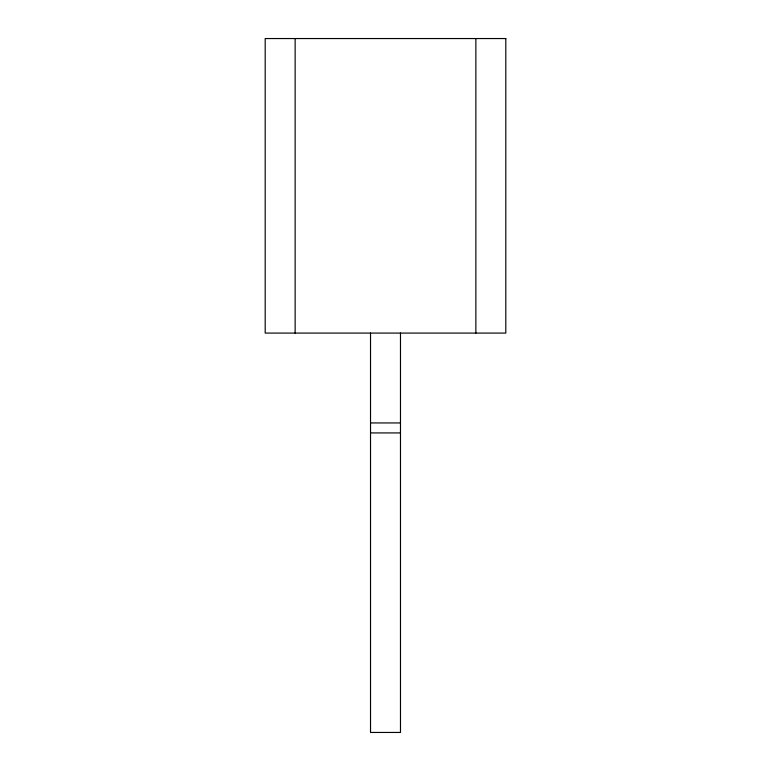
<?xml version="1.0" encoding="UTF-8"?>
<svg xmlns="http://www.w3.org/2000/svg" width="771" height="771" viewBox="0 0 771 771"><rect width="100%" height="100%" fill="white"/><g stroke="black" fill="none" stroke-linecap="round" stroke-linejoin="round"><path stroke-width="1.16" d="M370.523 422.942L400.477 422.942M370.523 432.926L400.477 432.926M475.861 38.55L475.861 333.082M400.477 333.082L400.477 732.45L370.523 732.45L370.523 333.082M295.139 38.55L295.139 333.082M505.805 38.55L265.195 38.55L265.195 333.082L505.805 333.082L505.805 38.55"/></g></svg>
